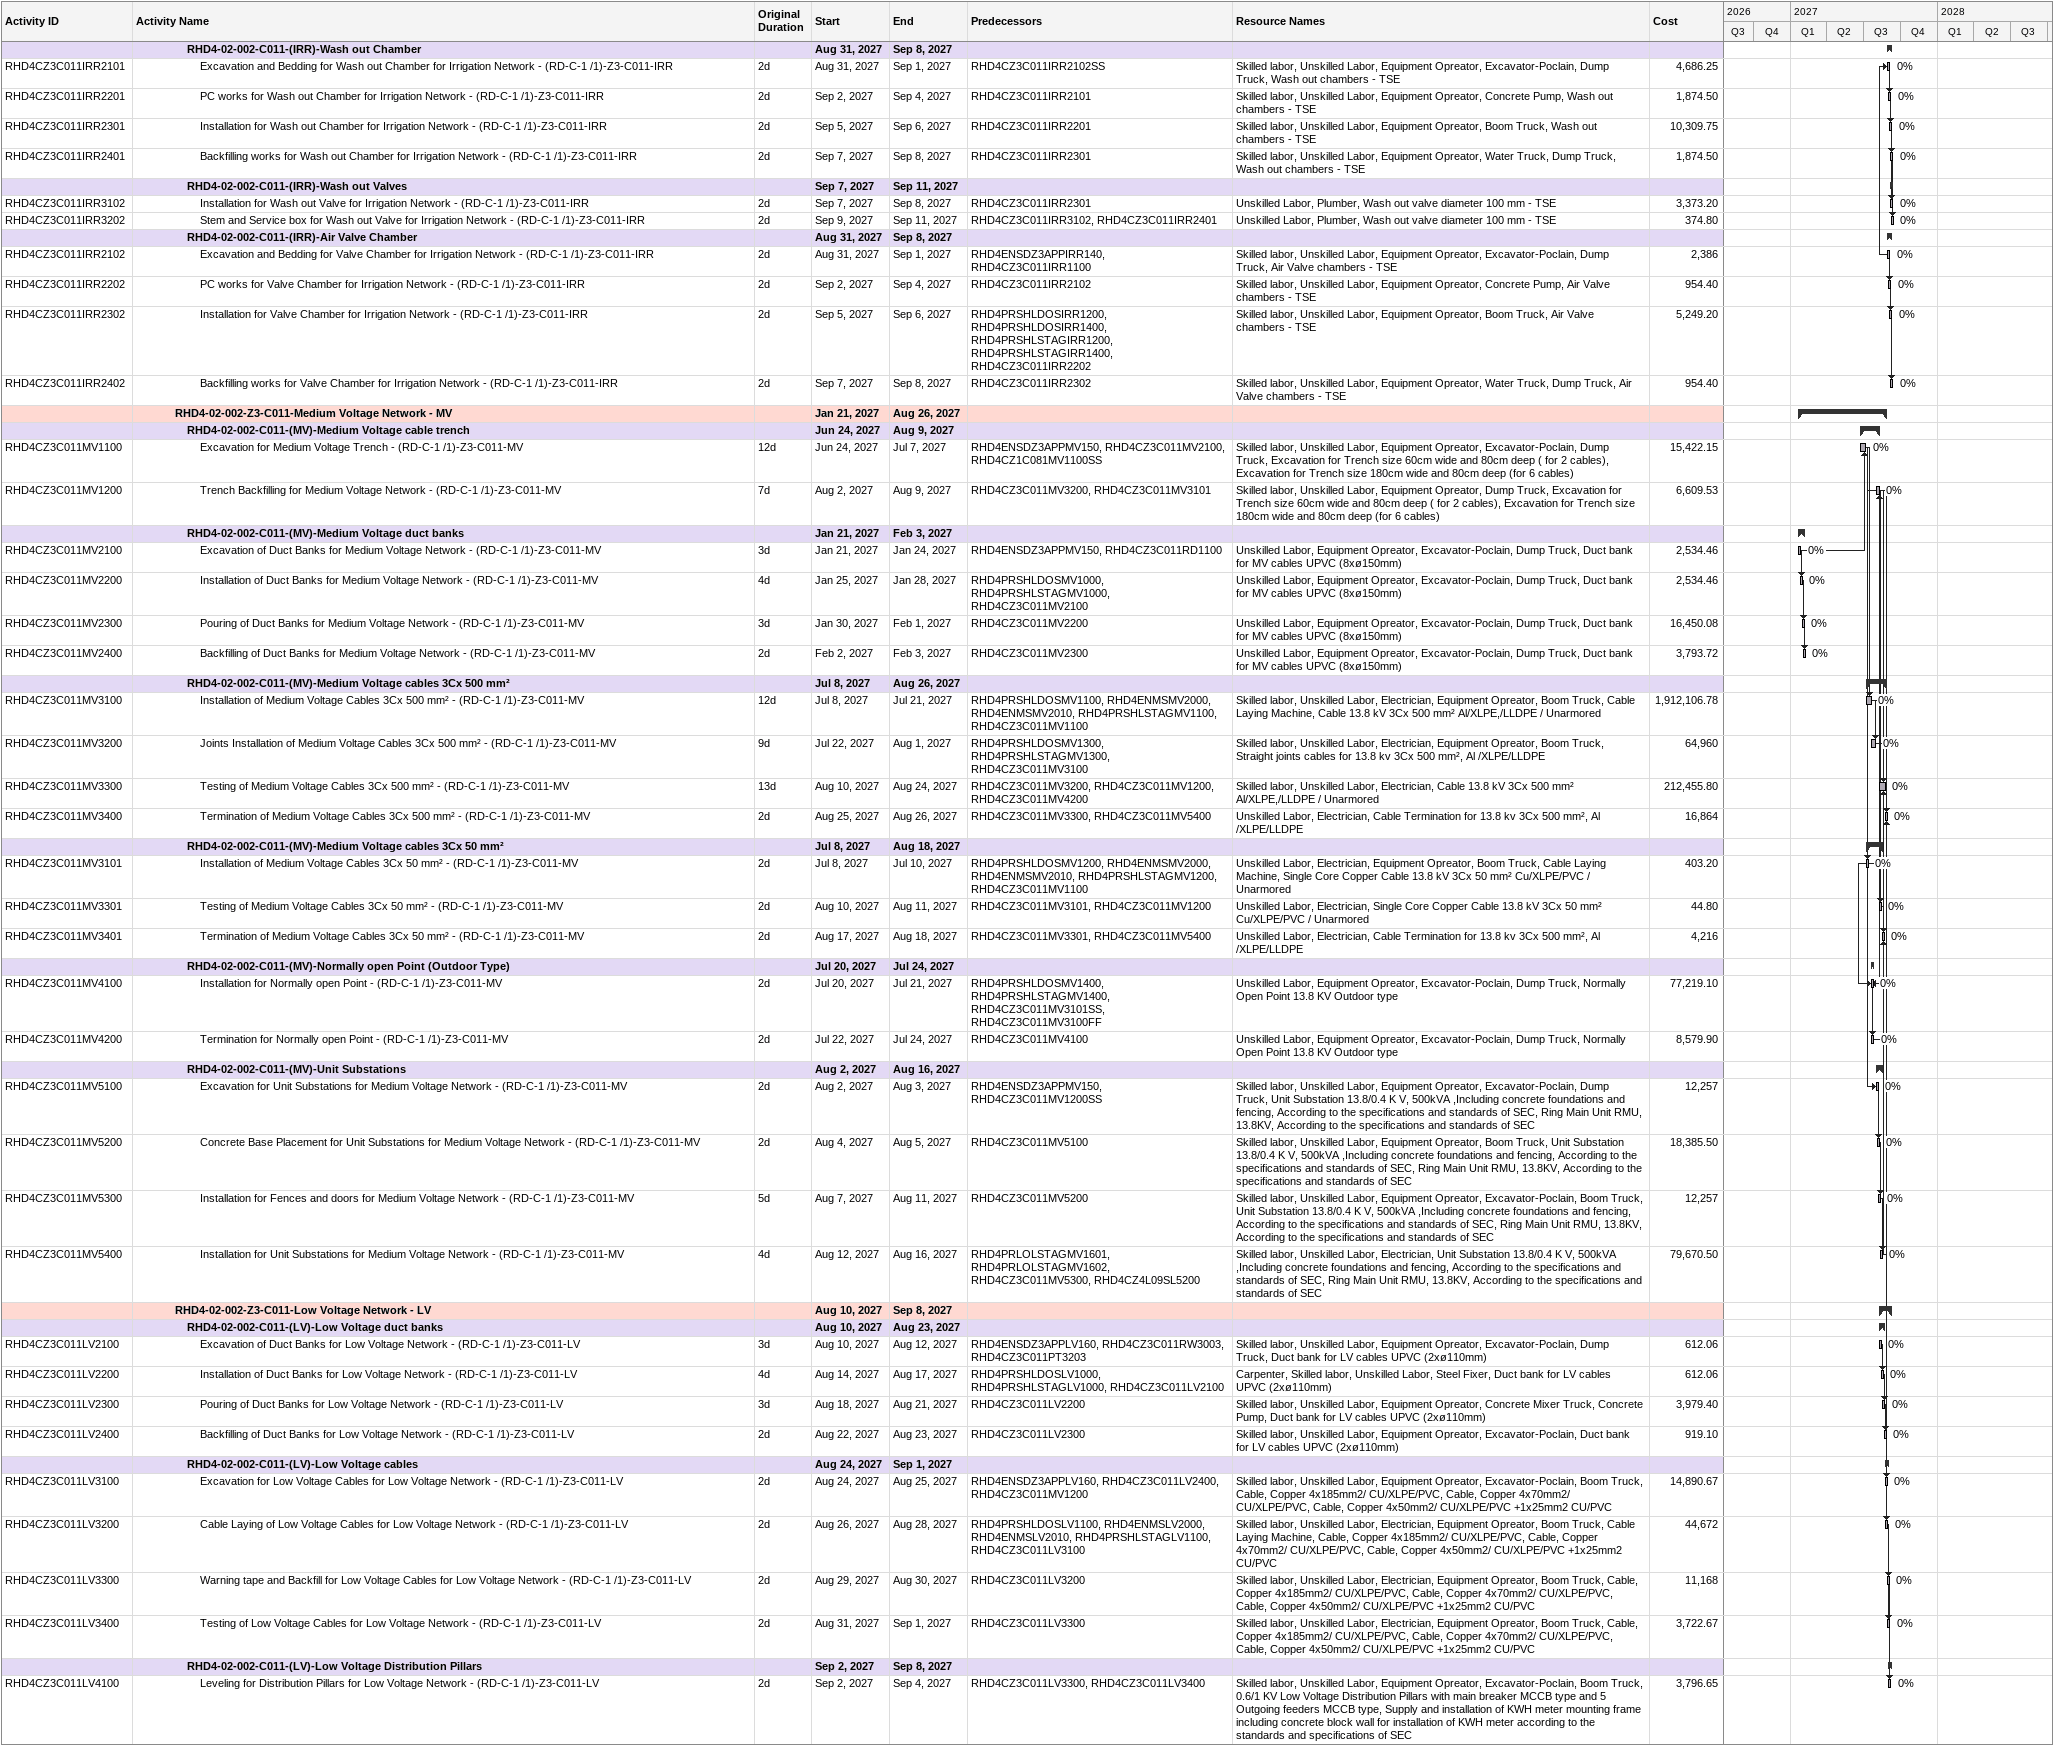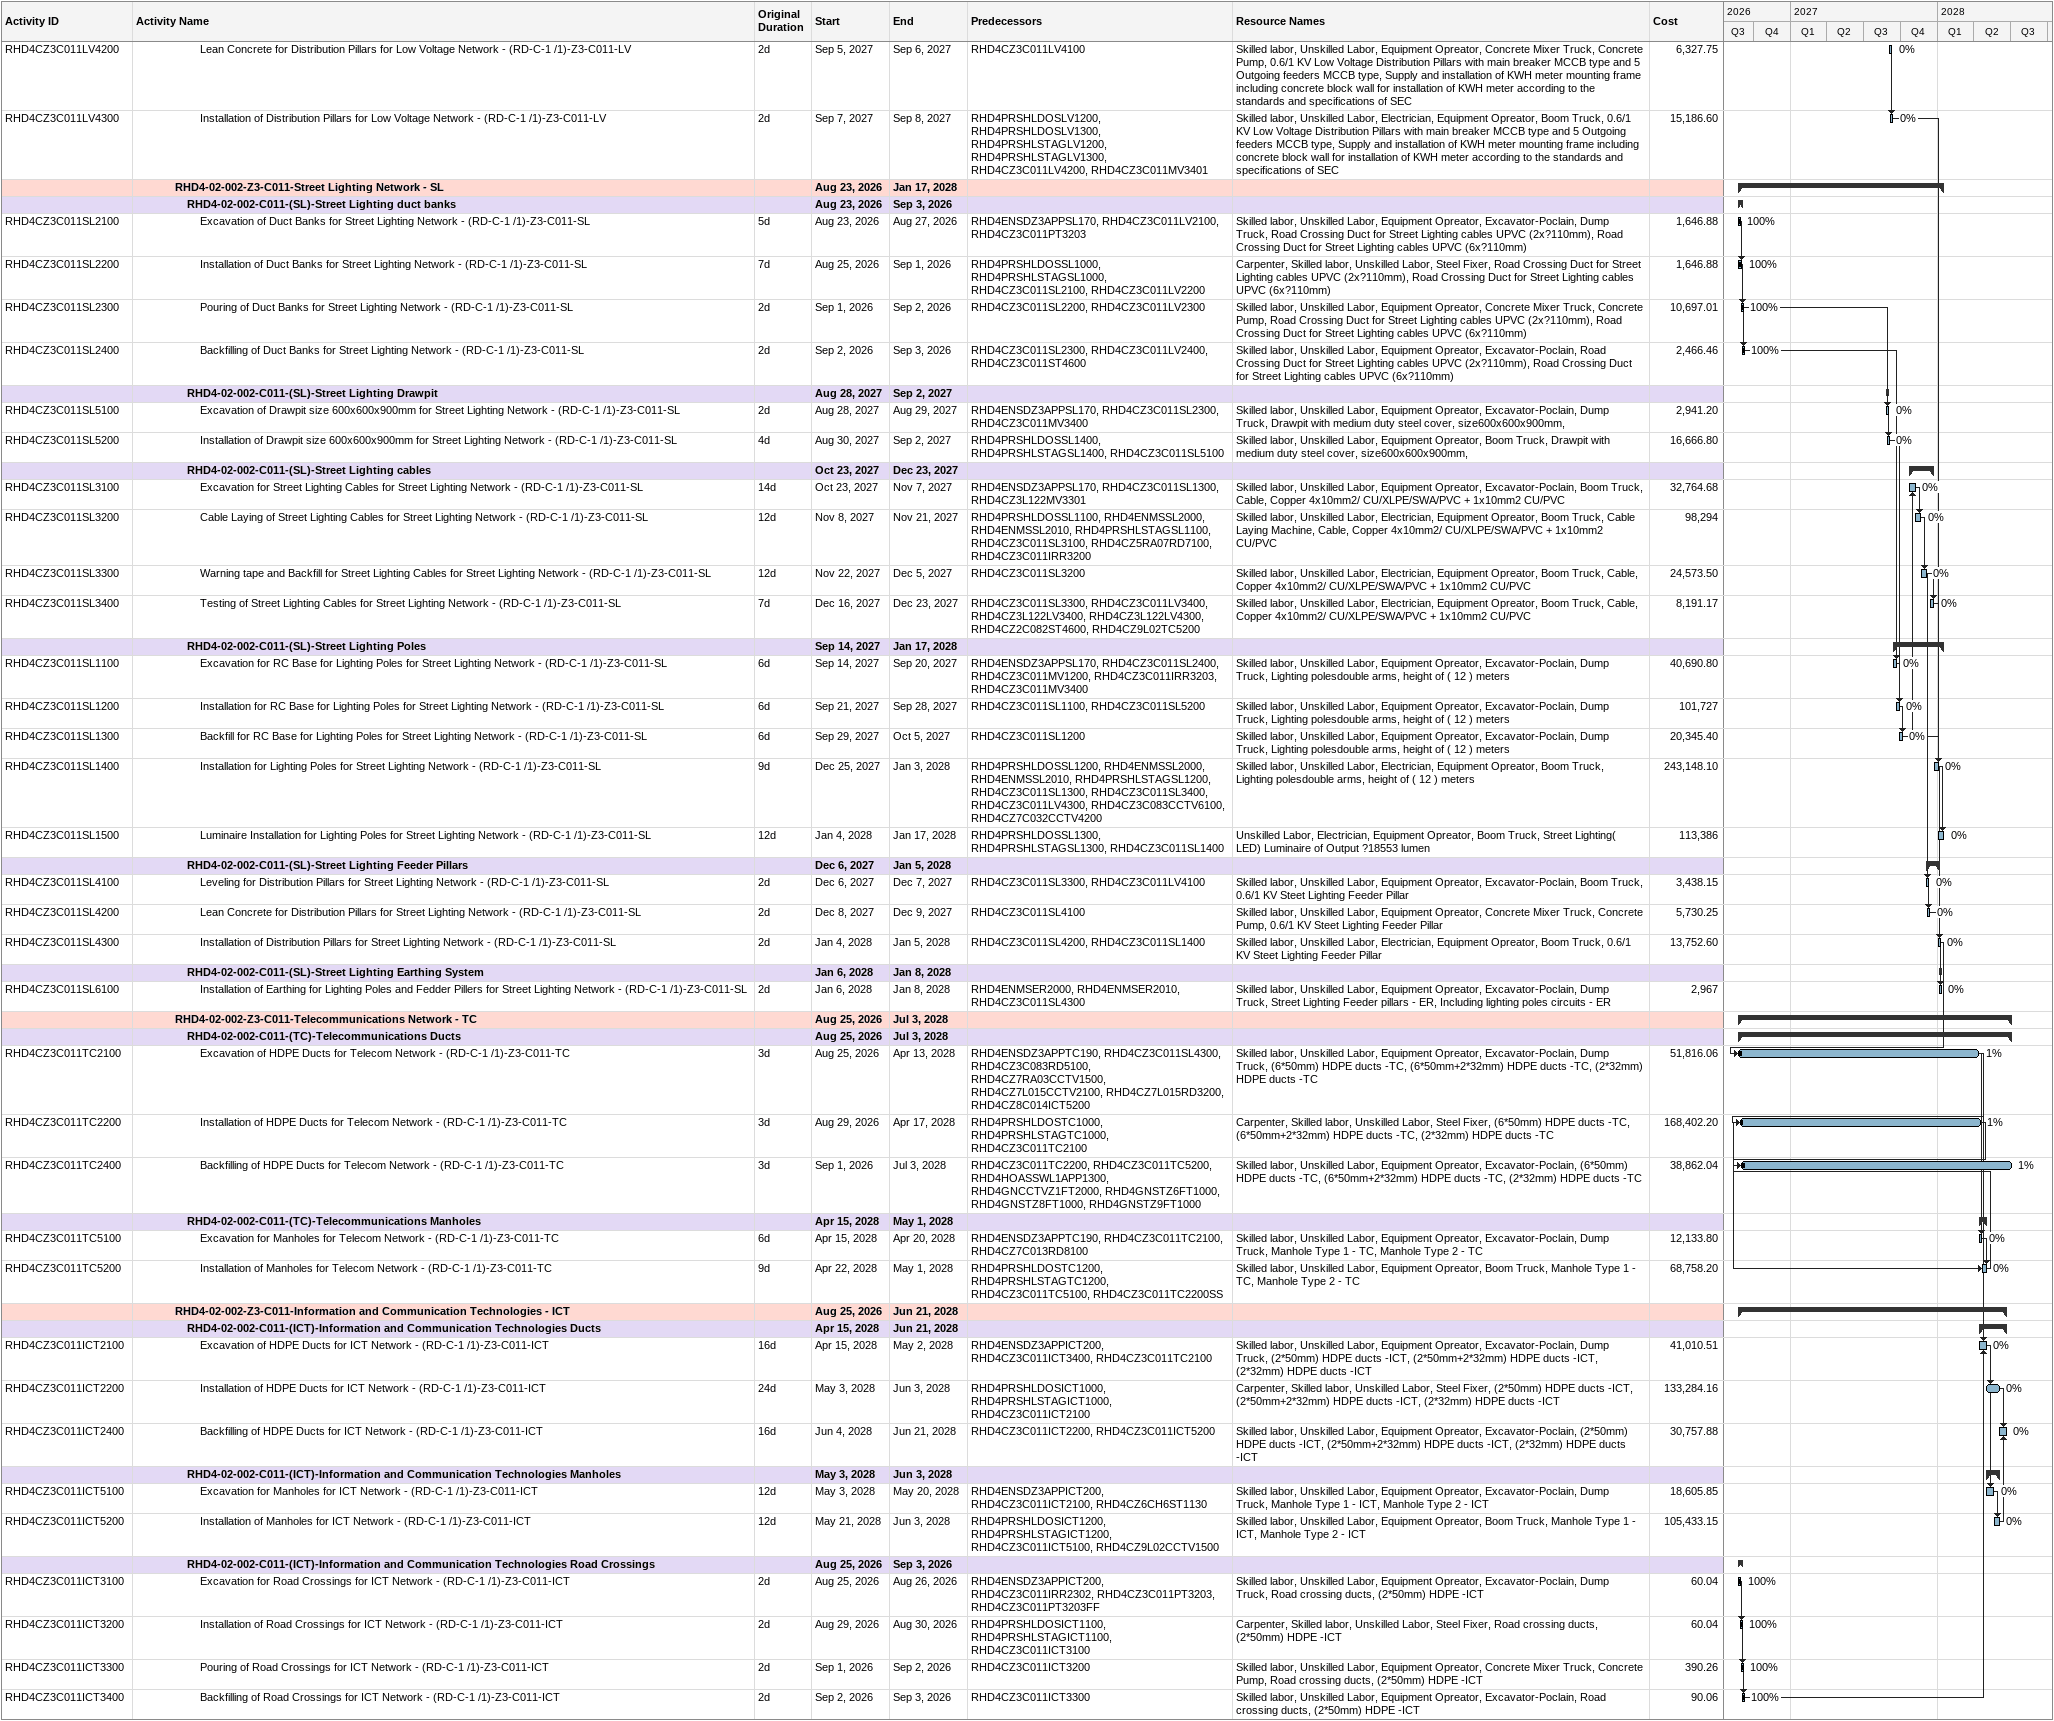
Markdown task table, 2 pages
| ID | Level | Task | Original duration | Start | Finish | Predecessors | Resources | % complete | Cost |
|---|---|---|---|---|---|---|---|---|---|
|  | 5 | **RHD4-02-002-C011-(IRR)-Wash out Chamber** |  | 2027-08-31 | 2027-09-08 |  |  |  |  |
| RHD4CZ3C011IRR2101 | 6 | Excavation and Bedding for Wash out Chamber for Irrigation Network - (RD-C-1 /1)-Z3-C011-IRR | 2d | 2027-08-31 | 2027-09-01 | RHD4CZ3C011IRR2102SS | Skilled labor, Unskilled Labor, Equipment Opreator, Excavator-Poclain, Dump Truck, Wash out chambers - TSE | 0 | 4686.25 |
| RHD4CZ3C011IRR2201 | 6 | PC works for Wash out Chamber for Irrigation Network - (RD-C-1 /1)-Z3-C011-IRR | 2d | 2027-09-02 | 2027-09-04 | RHD4CZ3C011IRR2101 | Skilled labor, Unskilled Labor, Equipment Opreator, Concrete Pump, Wash out chambers - TSE | 0 | 1874.50 |
| RHD4CZ3C011IRR2301 | 6 | Installation for Wash out Chamber for Irrigation Network - (RD-C-1 /1)-Z3-C011-IRR | 2d | 2027-09-05 | 2027-09-06 | RHD4CZ3C011IRR2201 | Skilled labor, Unskilled Labor, Equipment Opreator, Boom Truck, Wash out chambers - TSE | 0 | 10309.75 |
| RHD4CZ3C011IRR2401 | 6 | Backfilling works for Wash out Chamber for Irrigation Network - (RD-C-1 /1)-Z3-C011-IRR | 2d | 2027-09-07 | 2027-09-08 | RHD4CZ3C011IRR2301 | Skilled labor, Unskilled Labor, Equipment Opreator, Water Truck, Dump Truck, Wash out chambers - TSE | 0 | 1874.50 |
|  | 5 | **RHD4-02-002-C011-(IRR)-Wash out Valves** |  | 2027-09-07 | 2027-09-11 |  |  |  |  |
| RHD4CZ3C011IRR3102 | 6 | Installation for Wash out Valve for Irrigation Network - (RD-C-1 /1)-Z3-C011-IRR | 2d | 2027-09-07 | 2027-09-08 | RHD4CZ3C011IRR2301 | Unskilled Labor, Plumber, Wash out valve diameter 100 mm - TSE | 0 | 3373.20 |
| RHD4CZ3C011IRR3202 | 6 | Stem and Service box for Wash out Valve for Irrigation Network - (RD-C-1 /1)-Z3-C011-IRR | 2d | 2027-09-09 | 2027-09-11 | RHD4CZ3C011IRR3102, RHD4CZ3C011IRR2401 | Unskilled Labor, Plumber, Wash out valve diameter 100 mm - TSE | 0 | 374.80 |
|  | 5 | **RHD4-02-002-C011-(IRR)-Air Valve Chamber** |  | 2027-08-31 | 2027-09-08 |  |  |  |  |
| RHD4CZ3C011IRR2102 | 6 | Excavation and Bedding for Valve Chamber for Irrigation Network - (RD-C-1 /1)-Z3-C011-IRR | 2d | 2027-08-31 | 2027-09-01 | RHD4ENSDZ3APPIRR140, RHD4CZ3C011IRR1100 | Skilled labor, Unskilled Labor, Equipment Opreator, Excavator-Poclain, Dump Truck, Air Valve chambers - TSE | 0 | 2386 |
| RHD4CZ3C011IRR2202 | 6 | PC works for Valve Chamber for Irrigation Network - (RD-C-1 /1)-Z3-C011-IRR | 2d | 2027-09-02 | 2027-09-04 | RHD4CZ3C011IRR2102 | Skilled labor, Unskilled Labor, Equipment Opreator, Concrete Pump, Air Valve chambers - TSE | 0 | 954.40 |
| RHD4CZ3C011IRR2302 | 6 | Installation for Valve Chamber for Irrigation Network - (RD-C-1 /1)-Z3-C011-IRR | 2d | 2027-09-05 | 2027-09-06 | RHD4PRSHLDOSIRR1200, RHD4PRSHLDOSIRR1400, RHD4PRSHLSTAGIRR1200, RHD4PRSHLSTAGIRR1400, RHD4CZ3C011IRR2202 | Skilled labor, Unskilled Labor, Equipment Opreator, Boom Truck, Air Valve chambers - TSE | 0 | 5249.20 |
| RHD4CZ3C011IRR2402 | 6 | Backfilling works for Valve Chamber for Irrigation Network - (RD-C-1 /1)-Z3-C011-IRR | 2d | 2027-09-07 | 2027-09-08 | RHD4CZ3C011IRR2302 | Skilled labor, Unskilled Labor, Equipment Opreator, Water Truck, Dump Truck, Air Valve chambers - TSE | 0 | 954.40 |
|  | 4 | **RHD4-02-002-Z3-C011-Medium Voltage Network - MV** |  | 2027-01-21 | 2027-08-26 |  |  |  |  |
|  | 5 | **RHD4-02-002-C011-(MV)-Medium Voltage cable trench** |  | 2027-06-24 | 2027-08-09 |  |  |  |  |
| RHD4CZ3C011MV1100 | 6 | Excavation for Medium Voltage Trench - (RD-C-1 /1)-Z3-C011-MV | 12d | 2027-06-24 | 2027-07-07 | RHD4ENSDZ3APPMV150, RHD4CZ3C011MV2100, RHD4CZ1C081MV1100SS | Skilled labor, Unskilled Labor, Equipment Opreator, Excavator-Poclain, Dump Truck, Excavation for Trench size 60cm wide and 80cm deep ( for 2 cables), Excavation for Trench size 180cm wide and 80cm deep (for 6 cables) | 0 | 15422.15 |
| RHD4CZ3C011MV1200 | 6 | Trench Backfilling for Medium Voltage Network - (RD-C-1 /1)-Z3-C011-MV | 7d | 2027-08-02 | 2027-08-09 | RHD4CZ3C011MV3200, RHD4CZ3C011MV3101 | Skilled labor, Unskilled Labor, Equipment Opreator, Dump Truck, Excavation for Trench size 60cm wide and 80cm deep ( for 2 cables), Excavation for Trench size 180cm wide and 80cm deep (for 6 cables) | 0 | 6609.53 |
|  | 5 | **RHD4-02-002-C011-(MV)-Medium Voltage duct banks** |  | 2027-01-21 | 2027-02-03 |  |  |  |  |
| RHD4CZ3C011MV2100 | 6 | Excavation of Duct Banks for Medium Voltage Network - (RD-C-1 /1)-Z3-C011-MV | 3d | 2027-01-21 | 2027-01-24 | RHD4ENSDZ3APPMV150, RHD4CZ3C011RD1100 | Unskilled Labor, Equipment Opreator, Excavator-Poclain, Dump Truck, Duct bank for MV cables UPVC (8xø150mm) | 0 | 2534.46 |
| RHD4CZ3C011MV2200 | 6 | Installation of Duct Banks for Medium Voltage Network - (RD-C-1 /1)-Z3-C011-MV | 4d | 2027-01-25 | 2027-01-28 | RHD4PRSHLDOSMV1000, RHD4PRSHLSTAGMV1000, RHD4CZ3C011MV2100 | Unskilled Labor, Equipment Opreator, Excavator-Poclain, Dump Truck, Duct bank for MV cables UPVC (8xø150mm) | 0 | 2534.46 |
| RHD4CZ3C011MV2300 | 6 | Pouring of Duct Banks for Medium Voltage Network - (RD-C-1 /1)-Z3-C011-MV | 3d | 2027-01-30 | 2027-02-01 | RHD4CZ3C011MV2200 | Unskilled Labor, Equipment Opreator, Excavator-Poclain, Dump Truck, Duct bank for MV cables UPVC (8xø150mm) | 0 | 16450.08 |
| RHD4CZ3C011MV2400 | 6 | Backfilling of Duct Banks for Medium Voltage Network - (RD-C-1 /1)-Z3-C011-MV | 2d | 2027-02-02 | 2027-02-03 | RHD4CZ3C011MV2300 | Unskilled Labor, Equipment Opreator, Excavator-Poclain, Dump Truck, Duct bank for MV cables UPVC (8xø150mm) | 0 | 3793.72 |
|  | 5 | **RHD4-02-002-C011-(MV)-Medium Voltage cables 3Cx 500 mm²** |  | 2027-07-08 | 2027-08-26 |  |  |  |  |
| RHD4CZ3C011MV3100 | 6 | Installation of Medium Voltage Cables 3Cx 500 mm² - (RD-C-1 /1)-Z3-C011-MV | 12d | 2027-07-08 | 2027-07-21 | RHD4PRSHLDOSMV1100, RHD4ENMSMV2000, RHD4ENMSMV2010, RHD4PRSHLSTAGMV1100, RHD4CZ3C011MV1100 | Skilled labor, Unskilled Labor, Electrician, Equipment Opreator, Boom Truck, Cable Laying Machine, Cable 13.8 kV 3Cx 500 mm² Al/XLPE,/LLDPE / Unarmored | 0 | 1912106.78 |
| RHD4CZ3C011MV3200 | 6 | Joints Installation of Medium Voltage Cables 3Cx 500 mm² - (RD-C-1 /1)-Z3-C011-MV | 9d | 2027-07-22 | 2027-08-01 | RHD4PRSHLDOSMV1300, RHD4PRSHLSTAGMV1300, RHD4CZ3C011MV3100 | Skilled labor, Unskilled Labor, Electrician, Equipment Opreator, Boom Truck, Straight joints cables for 13.8 kv 3Cx 500 mm², Al /XLPE/LLDPE | 0 | 64960 |
| RHD4CZ3C011MV3300 | 6 | Testing of Medium Voltage Cables 3Cx 500 mm² - (RD-C-1 /1)-Z3-C011-MV | 13d | 2027-08-10 | 2027-08-24 | RHD4CZ3C011MV3200, RHD4CZ3C011MV1200, RHD4CZ3C011MV4200 | Skilled labor, Unskilled Labor, Electrician, Cable 13.8 kV 3Cx 500 mm² Al/XLPE,/LLDPE / Unarmored | 0 | 212455.80 |
| RHD4CZ3C011MV3400 | 6 | Termination of Medium Voltage Cables 3Cx 500 mm² - (RD-C-1 /1)-Z3-C011-MV | 2d | 2027-08-25 | 2027-08-26 | RHD4CZ3C011MV3300, RHD4CZ3C011MV5400 | Unskilled Labor, Electrician, Cable Termination for 13.8 kv 3Cx 500 mm², Al /XLPE/LLDPE | 0 | 16864 |
|  | 5 | **RHD4-02-002-C011-(MV)-Medium Voltage cables 3Cx 50 mm²** |  | 2027-07-08 | 2027-08-18 |  |  |  |  |
| RHD4CZ3C011MV3101 | 6 | Installation of Medium Voltage Cables 3Cx 50 mm² - (RD-C-1 /1)-Z3-C011-MV | 2d | 2027-07-08 | 2027-07-10 | RHD4PRSHLDOSMV1200, RHD4ENMSMV2000, RHD4ENMSMV2010, RHD4PRSHLSTAGMV1200, RHD4CZ3C011MV1100 | Unskilled Labor, Electrician, Equipment Opreator, Boom Truck, Cable Laying Machine, Single Core Copper Cable 13.8 kV 3Cx 50 mm² Cu/XLPE/PVC / Unarmored | 0 | 403.20 |
| RHD4CZ3C011MV3301 | 6 | Testing of Medium Voltage Cables 3Cx 50 mm² - (RD-C-1 /1)-Z3-C011-MV | 2d | 2027-08-10 | 2027-08-11 | RHD4CZ3C011MV3101, RHD4CZ3C011MV1200 | Unskilled Labor, Electrician, Single Core Copper Cable 13.8 kV 3Cx 50 mm² Cu/XLPE/PVC / Unarmored | 0 | 44.80 |
| RHD4CZ3C011MV3401 | 6 | Termination of Medium Voltage Cables 3Cx 50 mm² - (RD-C-1 /1)-Z3-C011-MV | 2d | 2027-08-17 | 2027-08-18 | RHD4CZ3C011MV3301, RHD4CZ3C011MV5400 | Unskilled Labor, Electrician, Cable Termination for 13.8 kv 3Cx 500 mm², Al /XLPE/LLDPE | 0 | 4216 |
|  | 5 | **RHD4-02-002-C011-(MV)-Normally open Point (Outdoor Type)** |  | 2027-07-20 | 2027-07-24 |  |  |  |  |
| RHD4CZ3C011MV4100 | 6 | Installation for Normally open Point - (RD-C-1 /1)-Z3-C011-MV | 2d | 2027-07-20 | 2027-07-21 | RHD4PRSHLDOSMV1400, RHD4PRSHLSTAGMV1400, RHD4CZ3C011MV3101SS, RHD4CZ3C011MV3100FF | Unskilled Labor, Equipment Opreator, Excavator-Poclain, Dump Truck, Normally Open Point 13.8 KV Outdoor type | 0 | 77219.10 |
| RHD4CZ3C011MV4200 | 6 | Termination for Normally open Point - (RD-C-1 /1)-Z3-C011-MV | 2d | 2027-07-22 | 2027-07-24 | RHD4CZ3C011MV4100 | Unskilled Labor, Equipment Opreator, Excavator-Poclain, Dump Truck, Normally Open Point 13.8 KV Outdoor type | 0 | 8579.90 |
|  | 5 | **RHD4-02-002-C011-(MV)-Unit Substations** |  | 2027-08-02 | 2027-08-16 |  |  |  |  |
| RHD4CZ3C011MV5100 | 6 | Excavation for Unit Substations for Medium Voltage Network - (RD-C-1 /1)-Z3-C011-MV | 2d | 2027-08-02 | 2027-08-03 | RHD4ENSDZ3APPMV150, RHD4CZ3C011MV1200SS | Skilled labor, Unskilled Labor, Equipment Opreator, Excavator-Poclain, Dump Truck, Unit Substation 13.8/0.4 K V, 500kVA ,Including concrete foundations and fencing, According to the specifications and standards of SEC, Ring Main Unit RMU, 13.8KV, According to the specifications and standards of SEC | 0 | 12257 |
| RHD4CZ3C011MV5200 | 6 | Concrete Base Placement for Unit Substations for Medium Voltage Network - (RD-C-1 /1)-Z3-C011-MV | 2d | 2027-08-04 | 2027-08-05 | RHD4CZ3C011MV5100 | Skilled labor, Unskilled Labor, Equipment Opreator, Boom Truck, Unit Substation 13.8/0.4 K V, 500kVA ,Including concrete foundations and fencing, According to the specifications and standards of SEC, Ring Main Unit RMU, 13.8KV, According to the specifications and standards of SEC | 0 | 18385.50 |
| RHD4CZ3C011MV5300 | 6 | Installation for Fences and doors for Medium Voltage Network - (RD-C-1 /1)-Z3-C011-MV | 5d | 2027-08-07 | 2027-08-11 | RHD4CZ3C011MV5200 | Skilled labor, Unskilled Labor, Equipment Opreator, Excavator-Poclain, Boom Truck, Unit Substation 13.8/0.4 K V, 500kVA ,Including concrete foundations and fencing, According to the specifications and standards of SEC, Ring Main Unit RMU, 13.8KV, According to the specifications and standards of SEC | 0 | 12257 |
| RHD4CZ3C011MV5400 | 6 | Installation for Unit Substations for Medium Voltage Network - (RD-C-1 /1)-Z3-C011-MV | 4d | 2027-08-12 | 2027-08-16 | RHD4PRLOLSTAGMV1601, RHD4PRLOLSTAGMV1602, RHD4CZ3C011MV5300, RHD4CZ4L09SL5200 | Skilled labor, Unskilled Labor, Electrician, Unit Substation 13.8/0.4 K V, 500kVA ,Including concrete foundations and fencing, According to the specifications and standards of SEC, Ring Main Unit RMU, 13.8KV, According to the specifications and standards of SEC | 0 | 79670.50 |
|  | 4 | **RHD4-02-002-Z3-C011-Low Voltage Network - LV** |  | 2027-08-10 | 2027-09-08 |  |  |  |  |
|  | 5 | **RHD4-02-002-C011-(LV)-Low Voltage duct banks** |  | 2027-08-10 | 2027-08-23 |  |  |  |  |
| RHD4CZ3C011LV2100 | 6 | Excavation of Duct Banks for Low Voltage Network - (RD-C-1 /1)-Z3-C011-LV | 3d | 2027-08-10 | 2027-08-12 | RHD4ENSDZ3APPLV160, RHD4CZ3C011RW3003, RHD4CZ3C011PT3203 | Skilled labor, Unskilled Labor, Equipment Opreator, Excavator-Poclain, Dump Truck, Duct bank for LV cables UPVC (2xø110mm) | 0 | 612.06 |
| RHD4CZ3C011LV2200 | 6 | Installation of Duct Banks for Low Voltage Network - (RD-C-1 /1)-Z3-C011-LV | 4d | 2027-08-14 | 2027-08-17 | RHD4PRSHLDOSLV1000, RHD4PRSHLSTAGLV1000, RHD4CZ3C011LV2100 | Carpenter, Skilled labor, Unskilled Labor, Steel Fixer, Duct bank for LV cables UPVC (2xø110mm) | 0 | 612.06 |
| RHD4CZ3C011LV2300 | 6 | Pouring of Duct Banks for Low Voltage Network - (RD-C-1 /1)-Z3-C011-LV | 3d | 2027-08-18 | 2027-08-21 | RHD4CZ3C011LV2200 | Skilled labor, Unskilled Labor, Equipment Opreator, Concrete Mixer Truck, Concrete Pump, Duct bank for LV cables UPVC (2xø110mm) | 0 | 3979.40 |
| RHD4CZ3C011LV2400 | 6 | Backfilling of Duct Banks for Low Voltage Network - (RD-C-1 /1)-Z3-C011-LV | 2d | 2027-08-22 | 2027-08-23 | RHD4CZ3C011LV2300 | Skilled labor, Unskilled Labor, Equipment Opreator, Excavator-Poclain, Duct bank for LV cables UPVC (2xø110mm) | 0 | 919.10 |
|  | 5 | **RHD4-02-002-C011-(LV)-Low Voltage cables** |  | 2027-08-24 | 2027-09-01 |  |  |  |  |
| RHD4CZ3C011LV3100 | 6 | Excavation for Low Voltage Cables for Low Voltage Network - (RD-C-1 /1)-Z3-C011-LV | 2d | 2027-08-24 | 2027-08-25 | RHD4ENSDZ3APPLV160, RHD4CZ3C011LV2400, RHD4CZ3C011MV1200 | Skilled labor, Unskilled Labor, Equipment Opreator, Excavator-Poclain, Boom Truck, Cable, Copper 4x185mm2/ CU/XLPE/PVC, Cable, Copper 4x70mm2/ CU/XLPE/PVC, Cable, Copper 4x50mm2/ CU/XLPE/PVC +1x25mm2 CU/PVC | 0 | 14890.67 |
| RHD4CZ3C011LV3200 | 6 | Cable Laying of Low Voltage Cables for Low Voltage Network - (RD-C-1 /1)-Z3-C011-LV | 2d | 2027-08-26 | 2027-08-28 | RHD4PRSHLDOSLV1100, RHD4ENMSLV2000, RHD4ENMSLV2010, RHD4PRSHLSTAGLV1100, RHD4CZ3C011LV3100 | Skilled labor, Unskilled Labor, Electrician, Equipment Opreator, Boom Truck, Cable Laying Machine, Cable, Copper 4x185mm2/ CU/XLPE/PVC, Cable, Copper 4x70mm2/ CU/XLPE/PVC, Cable, Copper 4x50mm2/ CU/XLPE/PVC +1x25mm2 CU/PVC | 0 | 44672 |
| RHD4CZ3C011LV3300 | 6 | Warning tape and Backfill for Low Voltage Cables for Low Voltage Network - (RD-C-1 /1)-Z3-C011-LV | 2d | 2027-08-29 | 2027-08-30 | RHD4CZ3C011LV3200 | Skilled labor, Unskilled Labor, Electrician, Equipment Opreator, Boom Truck, Cable, Copper 4x185mm2/ CU/XLPE/PVC, Cable, Copper 4x70mm2/ CU/XLPE/PVC, Cable, Copper 4x50mm2/ CU/XLPE/PVC +1x25mm2 CU/PVC | 0 | 11168 |
| RHD4CZ3C011LV3400 | 6 | Testing of Low Voltage Cables for Low Voltage Network - (RD-C-1 /1)-Z3-C011-LV | 2d | 2027-08-31 | 2027-09-01 | RHD4CZ3C011LV3300 | Skilled labor, Unskilled Labor, Electrician, Equipment Opreator, Boom Truck, Cable, Copper 4x185mm2/ CU/XLPE/PVC, Cable, Copper 4x70mm2/ CU/XLPE/PVC, Cable, Copper 4x50mm2/ CU/XLPE/PVC +1x25mm2 CU/PVC | 0 | 3722.67 |
|  | 5 | **RHD4-02-002-C011-(LV)-Low Voltage Distribution Pillars** |  | 2027-09-02 | 2027-09-08 |  |  |  |  |
| RHD4CZ3C011LV4100 | 6 | Leveling for Distribution Pillars for Low Voltage Network - (RD-C-1 /1)-Z3-C011-LV | 2d | 2027-09-02 | 2027-09-04 | RHD4CZ3C011LV3300, RHD4CZ3C011LV3400 | Skilled labor, Unskilled Labor, Equipment Opreator, Excavator-Poclain, Boom Truck, 0.6/1 KV Low Voltage Distribution Pillars with main breaker MCCB type and 5 Outgoing feeders MCCB type, Supply and installation of KWH meter mounting frame including concrete block wall for installation of KWH meter according to the standards and specifications of SEC | 0 | 3796.65 |
| RHD4CZ3C011LV4200 | 6 | Lean Concrete for Distribution Pillars for Low Voltage Network - (RD-C-1 /1)-Z3-C011-LV | 2d | 2027-09-05 | 2027-09-06 | RHD4CZ3C011LV4100 | Skilled labor, Unskilled Labor, Equipment Opreator, Concrete Mixer Truck, Concrete Pump, 0.6/1 KV Low Voltage Distribution Pillars with main breaker MCCB type and 5 Outgoing feeders MCCB type, Supply and installation of KWH meter mounting frame including concrete block wall for installation of KWH meter according to the standards and specifications of SEC | 0 | 6327.75 |
| RHD4CZ3C011LV4300 | 6 | Installation of Distribution Pillars for Low Voltage Network - (RD-C-1 /1)-Z3-C011-LV | 2d | 2027-09-07 | 2027-09-08 | RHD4PRSHLDOSLV1200, RHD4PRSHLDOSLV1300, RHD4PRSHLSTAGLV1200, RHD4PRSHLSTAGLV1300, RHD4CZ3C011LV4200, RHD4CZ3C011MV3401 | Skilled labor, Unskilled Labor, Electrician, Equipment Opreator, Boom Truck, 0.6/1 KV Low Voltage Distribution Pillars with main breaker MCCB type and 5 Outgoing feeders MCCB type, Supply and installation of KWH meter mounting frame including concrete block wall for installation of KWH meter according to the standards and specifications of SEC | 0 | 15186.60 |
|  | 4 | **RHD4-02-002-Z3-C011-Street Lighting Network - SL** |  | 2026-08-23 | 2028-01-17 |  |  |  |  |
|  | 5 | **RHD4-02-002-C011-(SL)-Street Lighting duct banks** |  | 2026-08-23 | 2026-09-03 |  |  |  |  |
| RHD4CZ3C011SL2100 | 6 | Excavation of Duct Banks for Street Lighting Network - (RD-C-1 /1)-Z3-C011-SL | 5d | 2026-08-23 | 2026-08-27 | RHD4ENSDZ3APPSL170, RHD4CZ3C011LV2100, RHD4CZ3C011PT3203 | Skilled labor, Unskilled Labor, Equipment Opreator, Excavator-Poclain, Dump Truck, Road Crossing Duct for Street Lighting cables UPVC (2x?110mm), Road Crossing Duct for Street Lighting cables UPVC (6x?110mm) | 100 | 1646.88 |
| RHD4CZ3C011SL2200 | 6 | Installation of Duct Banks for Street Lighting Network - (RD-C-1 /1)-Z3-C011-SL | 7d | 2026-08-25 | 2026-09-01 | RHD4PRSHLDOSSL1000, RHD4PRSHLSTAGSL1000, RHD4CZ3C011SL2100, RHD4CZ3C011LV2200 | Carpenter, Skilled labor, Unskilled Labor, Steel Fixer, Road Crossing Duct for Street Lighting cables UPVC (2x?110mm), Road Crossing Duct for Street Lighting cables UPVC (6x?110mm) | 100 | 1646.88 |
| RHD4CZ3C011SL2300 | 6 | Pouring of Duct Banks for Street Lighting Network - (RD-C-1 /1)-Z3-C011-SL | 2d | 2026-09-01 | 2026-09-02 | RHD4CZ3C011SL2200, RHD4CZ3C011LV2300 | Skilled labor, Unskilled Labor, Equipment Opreator, Concrete Mixer Truck, Concrete Pump, Road Crossing Duct for Street Lighting cables UPVC (2x?110mm), Road Crossing Duct for Street Lighting cables UPVC (6x?110mm) | 100 | 10697.01 |
| RHD4CZ3C011SL2400 | 6 | Backfilling of Duct Banks for Street Lighting Network - (RD-C-1 /1)-Z3-C011-SL | 2d | 2026-09-02 | 2026-09-03 | RHD4CZ3C011SL2300, RHD4CZ3C011LV2400, RHD4CZ3C011ST4600 | Skilled labor, Unskilled Labor, Equipment Opreator, Excavator-Poclain, Road Crossing Duct for Street Lighting cables UPVC (2x?110mm), Road Crossing Duct for Street Lighting cables UPVC (6x?110mm) | 100 | 2466.46 |
|  | 5 | **RHD4-02-002-C011-(SL)-Street Lighting Drawpit** |  | 2027-08-28 | 2027-09-02 |  |  |  |  |
| RHD4CZ3C011SL5100 | 6 | Excavation of Drawpit size 600x600x900mm for Street Lighting Network - (RD-C-1 /1)-Z3-C011-SL | 2d | 2027-08-28 | 2027-08-29 | RHD4ENSDZ3APPSL170, RHD4CZ3C011SL2300, RHD4CZ3C011MV3400 | Skilled labor, Unskilled Labor, Equipment Opreator, Excavator-Poclain, Dump Truck, Drawpit with medium duty steel cover, size600x600x900mm, | 0 | 2941.20 |
| RHD4CZ3C011SL5200 | 6 | Installation of Drawpit size 600x600x900mm for Street Lighting Network - (RD-C-1 /1)-Z3-C011-SL | 4d | 2027-08-30 | 2027-09-02 | RHD4PRSHLDOSSL1400, RHD4PRSHLSTAGSL1400, RHD4CZ3C011SL5100 | Skilled labor, Unskilled Labor, Equipment Opreator, Boom Truck, Drawpit with medium duty steel cover, size600x600x900mm, | 0 | 16666.80 |
|  | 5 | **RHD4-02-002-C011-(SL)-Street Lighting cables** |  | 2027-10-23 | 2027-12-23 |  |  |  |  |
| RHD4CZ3C011SL3100 | 6 | Excavation for Street Lighting Cables for Street Lighting Network - (RD-C-1 /1)-Z3-C011-SL | 14d | 2027-10-23 | 2027-11-07 | RHD4ENSDZ3APPSL170, RHD4CZ3C011SL1300, RHD4CZ3L122MV3301 | Skilled labor, Unskilled Labor, Equipment Opreator, Excavator-Poclain, Boom Truck, Cable, Copper 4x10mm2/ CU/XLPE/SWA/PVC + 1x10mm2 CU/PVC | 0 | 32764.68 |
| RHD4CZ3C011SL3200 | 6 | Cable Laying of Street Lighting Cables for Street Lighting Network - (RD-C-1 /1)-Z3-C011-SL | 12d | 2027-11-08 | 2027-11-21 | RHD4PRSHLDOSSL1100, RHD4ENMSSL2000, RHD4ENMSSL2010, RHD4PRSHLSTAGSL1100, RHD4CZ3C011SL3100, RHD4CZ5RA07RD7100, RHD4CZ3C011IRR3200 | Skilled labor, Unskilled Labor, Electrician, Equipment Opreator, Boom Truck, Cable Laying Machine, Cable, Copper 4x10mm2/ CU/XLPE/SWA/PVC + 1x10mm2 CU/PVC | 0 | 98294 |
| RHD4CZ3C011SL3300 | 6 | Warning tape and Backfill for Street Lighting Cables for Street Lighting Network - (RD-C-1 /1)-Z3-C011-SL | 12d | 2027-11-22 | 2027-12-05 | RHD4CZ3C011SL3200 | Skilled labor, Unskilled Labor, Electrician, Equipment Opreator, Boom Truck, Cable, Copper 4x10mm2/ CU/XLPE/SWA/PVC + 1x10mm2 CU/PVC | 0 | 24573.50 |
| RHD4CZ3C011SL3400 | 6 | Testing of Street Lighting Cables for Street Lighting Network - (RD-C-1 /1)-Z3-C011-SL | 7d | 2027-12-16 | 2027-12-23 | RHD4CZ3C011SL3300, RHD4CZ3C011LV3400, RHD4CZ3L122LV3400, RHD4CZ3L122LV4300, RHD4CZ2C082ST4600, RHD4CZ9L02TC5200 | Skilled labor, Unskilled Labor, Electrician, Equipment Opreator, Boom Truck, Cable, Copper 4x10mm2/ CU/XLPE/SWA/PVC + 1x10mm2 CU/PVC | 0 | 8191.17 |
|  | 5 | **RHD4-02-002-C011-(SL)-Street Lighting Poles** |  | 2027-09-14 | 2028-01-17 |  |  |  |  |
| RHD4CZ3C011SL1100 | 6 | Excavation for RC Base for Lighting Poles for Street Lighting Network - (RD-C-1 /1)-Z3-C011-SL | 6d | 2027-09-14 | 2027-09-20 | RHD4ENSDZ3APPSL170, RHD4CZ3C011SL2400, RHD4CZ3C011MV1200, RHD4CZ3C011IRR3203, RHD4CZ3C011MV3400 | Skilled labor, Unskilled Labor, Equipment Opreator, Excavator-Poclain, Dump Truck, Lighting polesdouble arms, height of ( 12 ) meters | 0 | 40690.80 |
| RHD4CZ3C011SL1200 | 6 | Installation for RC Base for Lighting Poles for Street Lighting Network - (RD-C-1 /1)-Z3-C011-SL | 6d | 2027-09-21 | 2027-09-28 | RHD4CZ3C011SL1100, RHD4CZ3C011SL5200 | Skilled labor, Unskilled Labor, Equipment Opreator, Excavator-Poclain, Dump Truck, Lighting polesdouble arms, height of ( 12 ) meters | 0 | 101727 |
| RHD4CZ3C011SL1300 | 6 | Backfill for RC Base for Lighting Poles for Street Lighting Network - (RD-C-1 /1)-Z3-C011-SL | 6d | 2027-09-29 | 2027-10-05 | RHD4CZ3C011SL1200 | Skilled labor, Unskilled Labor, Equipment Opreator, Excavator-Poclain, Dump Truck, Lighting polesdouble arms, height of ( 12 ) meters | 0 | 20345.40 |
| RHD4CZ3C011SL1400 | 6 | Installation for Lighting Poles for Street Lighting Network - (RD-C-1 /1)-Z3-C011-SL | 9d | 2027-12-25 | 2028-01-03 | RHD4PRSHLDOSSL1200, RHD4ENMSSL2000, RHD4ENMSSL2010, RHD4PRSHLSTAGSL1200, RHD4CZ3C011SL1300, RHD4CZ3C011SL3400, RHD4CZ3C011LV4300, RHD4CZ3C083CCTV6100, RHD4CZ7C032CCTV4200 | Skilled labor, Unskilled Labor, Electrician, Equipment Opreator, Boom Truck, Lighting polesdouble arms, height of ( 12 ) meters | 0 | 243148.10 |
| RHD4CZ3C011SL1500 | 6 | Luminaire Installation for Lighting Poles for Street Lighting Network - (RD-C-1 /1)-Z3-C011-SL | 12d | 2028-01-04 | 2028-01-17 | RHD4PRSHLDOSSL1300, RHD4PRSHLSTAGSL1300, RHD4CZ3C011SL1400 | Unskilled Labor, Electrician, Equipment Opreator, Boom Truck, Street Lighting( LED) Luminaire of Output ?18553 lumen | 0 | 113386 |
|  | 5 | **RHD4-02-002-C011-(SL)-Street Lighting Feeder Pillars** |  | 2027-12-06 | 2028-01-05 |  |  |  |  |
| RHD4CZ3C011SL4100 | 6 | Leveling for Distribution Pillars for Street Lighting Network - (RD-C-1 /1)-Z3-C011-SL | 2d | 2027-12-06 | 2027-12-07 | RHD4CZ3C011SL3300, RHD4CZ3C011LV4100 | Skilled labor, Unskilled Labor, Equipment Opreator, Excavator-Poclain, Boom Truck, 0.6/1 KV Steet Lighting Feeder Pillar | 0 | 3438.15 |
| RHD4CZ3C011SL4200 | 6 | Lean Concrete for Distribution Pillars for Street Lighting Network - (RD-C-1 /1)-Z3-C011-SL | 2d | 2027-12-08 | 2027-12-09 | RHD4CZ3C011SL4100 | Skilled labor, Unskilled Labor, Equipment Opreator, Concrete Mixer Truck, Concrete Pump, 0.6/1 KV Steet Lighting Feeder Pillar | 0 | 5730.25 |
| RHD4CZ3C011SL4300 | 6 | Installation of Distribution Pillars for Street Lighting Network - (RD-C-1 /1)-Z3-C011-SL | 2d | 2028-01-04 | 2028-01-05 | RHD4CZ3C011SL4200, RHD4CZ3C011SL1400 | Skilled labor, Unskilled Labor, Electrician, Equipment Opreator, Boom Truck, 0.6/1 KV Steet Lighting Feeder Pillar | 0 | 13752.60 |
|  | 5 | **RHD4-02-002-C011-(SL)-Street Lighting Earthing System** |  | 2028-01-06 | 2028-01-08 |  |  |  |  |
| RHD4CZ3C011SL6100 | 6 | Installation of Earthing for Lighting Poles and Fedder Pillers for Street Lighting Network - (RD-C-1 /1)-Z3-C011-SL | 2d | 2028-01-06 | 2028-01-08 | RHD4ENMSER2000, RHD4ENMSER2010, RHD4CZ3C011SL4300 | Skilled labor, Unskilled Labor, Equipment Opreator, Excavator-Poclain, Dump Truck, Street Lighting Feeder pillars - ER, Including lighting poles circuits - ER | 0 | 2967 |
|  | 4 | **RHD4-02-002-Z3-C011-Telecommunications Network - TC** |  | 2026-08-25 | 2028-07-03 |  |  |  |  |
|  | 5 | **RHD4-02-002-C011-(TC)-Telecommunications Ducts** |  | 2026-08-25 | 2028-07-03 |  |  |  |  |
| RHD4CZ3C011TC2100 | 6 | Excavation of HDPE Ducts for Telecom Network - (RD-C-1 /1)-Z3-C011-TC | 3d | 2026-08-25 | 2028-04-13 | RHD4ENSDZ3APPTC190, RHD4CZ3C011SL4300, RHD4CZ3C083RD5100, RHD4CZ7RA03CCTV1500, RHD4CZ7L015CCTV2100, RHD4CZ7L015RD3200, RHD4CZ8C014ICT5200 | Skilled labor, Unskilled Labor, Equipment Opreator, Excavator-Poclain, Dump Truck, (6*50mm) HDPE ducts -TC, (6*50mm+2*32mm) HDPE ducts -TC, (2*32mm) HDPE ducts -TC | 1 | 51816.06 |
| RHD4CZ3C011TC2200 | 6 | Installation of HDPE Ducts for Telecom Network - (RD-C-1 /1)-Z3-C011-TC | 3d | 2026-08-29 | 2028-04-17 | RHD4PRSHLDOSTC1000, RHD4PRSHLSTAGTC1000, RHD4CZ3C011TC2100 | Carpenter, Skilled labor, Unskilled Labor, Steel Fixer, (6*50mm) HDPE ducts -TC, (6*50mm+2*32mm) HDPE ducts -TC, (2*32mm) HDPE ducts -TC | 1 | 168402.20 |
| RHD4CZ3C011TC2400 | 6 | Backfilling of HDPE Ducts for Telecom Network - (RD-C-1 /1)-Z3-C011-TC | 3d | 2026-09-01 | 2028-07-03 | RHD4CZ3C011TC2200, RHD4CZ3C011TC5200, RHD4HOASSWL1APP1300, RHD4GNCCTVZ1FT2000, RHD4GNSTZ6FT1000, RHD4GNSTZ8FT1000, RHD4GNSTZ9FT1000 | Skilled labor, Unskilled Labor, Equipment Opreator, Excavator-Poclain, (6*50mm) HDPE ducts -TC, (6*50mm+2*32mm) HDPE ducts -TC, (2*32mm) HDPE ducts -TC | 1 | 38862.04 |
|  | 5 | **RHD4-02-002-C011-(TC)-Telecommunications Manholes** |  | 2028-04-15 | 2028-05-01 |  |  |  |  |
| RHD4CZ3C011TC5100 | 6 | Excavation for Manholes for Telecom Network - (RD-C-1 /1)-Z3-C011-TC | 6d | 2028-04-15 | 2028-04-20 | RHD4ENSDZ3APPTC190, RHD4CZ3C011TC2100, RHD4CZ7C013RD8100 | Skilled labor, Unskilled Labor, Equipment Opreator, Excavator-Poclain, Dump Truck, Manhole Type 1 - TC, Manhole Type 2 - TC | 0 | 12133.80 |
| RHD4CZ3C011TC5200 | 6 | Installation of Manholes for Telecom Network - (RD-C-1 /1)-Z3-C011-TC | 9d | 2028-04-22 | 2028-05-01 | RHD4PRSHLDOSTC1200, RHD4PRSHLSTAGTC1200, RHD4CZ3C011TC5100, RHD4CZ3C011TC2200SS | Skilled labor, Unskilled Labor, Equipment Opreator, Boom Truck, Manhole Type 1 - TC, Manhole Type 2 - TC | 0 | 68758.20 |
|  | 4 | **RHD4-02-002-Z3-C011-Information and Communication Technologies - ICT** |  | 2026-08-25 | 2028-06-21 |  |  |  |  |
|  | 5 | **RHD4-02-002-C011-(ICT)-Information and Communication Technologies Ducts** |  | 2028-04-15 | 2028-06-21 |  |  |  |  |
| RHD4CZ3C011ICT2100 | 6 | Excavation of HDPE Ducts for ICT Network - (RD-C-1 /1)-Z3-C011-ICT | 16d | 2028-04-15 | 2028-05-02 | RHD4ENSDZ3APPICT200, RHD4CZ3C011ICT3400, RHD4CZ3C011TC2100 | Skilled labor, Unskilled Labor, Equipment Opreator, Excavator-Poclain, Dump Truck, (2*50mm) HDPE ducts -ICT, (2*50mm+2*32mm) HDPE ducts -ICT, (2*32mm) HDPE ducts -ICT | 0 | 41010.51 |
| RHD4CZ3C011ICT2200 | 6 | Installation of HDPE Ducts for ICT Network - (RD-C-1 /1)-Z3-C011-ICT | 24d | 2028-05-03 | 2028-06-03 | RHD4PRSHLDOSICT1000, RHD4PRSHLSTAGICT1000, RHD4CZ3C011ICT2100 | Carpenter, Skilled labor, Unskilled Labor, Steel Fixer, (2*50mm) HDPE ducts -ICT, (2*50mm+2*32mm) HDPE ducts -ICT, (2*32mm) HDPE ducts -ICT | 0 | 133284.16 |
| RHD4CZ3C011ICT2400 | 6 | Backfilling of HDPE Ducts for ICT Network - (RD-C-1 /1)-Z3-C011-ICT | 16d | 2028-06-04 | 2028-06-21 | RHD4CZ3C011ICT2200, RHD4CZ3C011ICT5200 | Skilled labor, Unskilled Labor, Equipment Opreator, Excavator-Poclain, (2*50mm) HDPE ducts -ICT, (2*50mm+2*32mm) HDPE ducts -ICT, (2*32mm) HDPE ducts -ICT | 0 | 30757.88 |
|  | 5 | **RHD4-02-002-C011-(ICT)-Information and Communication Technologies Manholes** |  | 2028-05-03 | 2028-06-03 |  |  |  |  |
| RHD4CZ3C011ICT5100 | 6 | Excavation for Manholes for ICT Network - (RD-C-1 /1)-Z3-C011-ICT | 12d | 2028-05-03 | 2028-05-20 | RHD4ENSDZ3APPICT200, RHD4CZ3C011ICT2100, RHD4CZ6CH6ST1130 | Skilled labor, Unskilled Labor, Equipment Opreator, Excavator-Poclain, Dump Truck, Manhole Type 1 - ICT, Manhole Type 2 - ICT | 0 | 18605.85 |
| RHD4CZ3C011ICT5200 | 6 | Installation of Manholes for ICT Network - (RD-C-1 /1)-Z3-C011-ICT | 12d | 2028-05-21 | 2028-06-03 | RHD4PRSHLDOSICT1200, RHD4PRSHLSTAGICT1200, RHD4CZ3C011ICT5100, RHD4CZ9L02CCTV1500 | Skilled labor, Unskilled Labor, Equipment Opreator, Boom Truck, Manhole Type 1 - ICT, Manhole Type 2 - ICT | 0 | 105433.15 |
|  | 5 | **RHD4-02-002-C011-(ICT)-Information and Communication Technologies Road Crossings** |  | 2026-08-25 | 2026-09-03 |  |  |  |  |
| RHD4CZ3C011ICT3100 | 6 | Excavation for Road Crossings for ICT Network - (RD-C-1 /1)-Z3-C011-ICT | 2d | 2026-08-25 | 2026-08-26 | RHD4ENSDZ3APPICT200, RHD4CZ3C011IRR2302, RHD4CZ3C011PT3203, RHD4CZ3C011PT3203FF | Skilled labor, Unskilled Labor, Equipment Opreator, Excavator-Poclain, Dump Truck, Road crossing ducts, (2*50mm) HDPE -ICT | 100 | 60.04 |
| RHD4CZ3C011ICT3200 | 6 | Installation of Road Crossings for ICT Network - (RD-C-1 /1)-Z3-C011-ICT | 2d | 2026-08-29 | 2026-08-30 | RHD4PRSHLDOSICT1100, RHD4PRSHLSTAGICT1100, RHD4CZ3C011ICT3100 | Carpenter, Skilled labor, Unskilled Labor, Steel Fixer, Road crossing ducts, (2*50mm) HDPE -ICT | 100 | 60.04 |
| RHD4CZ3C011ICT3300 | 6 | Pouring of Road Crossings for ICT Network - (RD-C-1 /1)-Z3-C011-ICT | 2d | 2026-09-01 | 2026-09-02 | RHD4CZ3C011ICT3200 | Skilled labor, Unskilled Labor, Equipment Opreator, Concrete Mixer Truck, Concrete Pump, Road crossing ducts, (2*50mm) HDPE -ICT | 100 | 390.26 |
| RHD4CZ3C011ICT3400 | 6 | Backfilling of Road Crossings for ICT Network - (RD-C-1 /1)-Z3-C011-ICT | 2d | 2026-09-02 | 2026-09-03 | RHD4CZ3C011ICT3300 | Skilled labor, Unskilled Labor, Equipment Opreator, Excavator-Poclain, Road crossing ducts, (2*50mm) HDPE -ICT | 100 | 90.06 |
